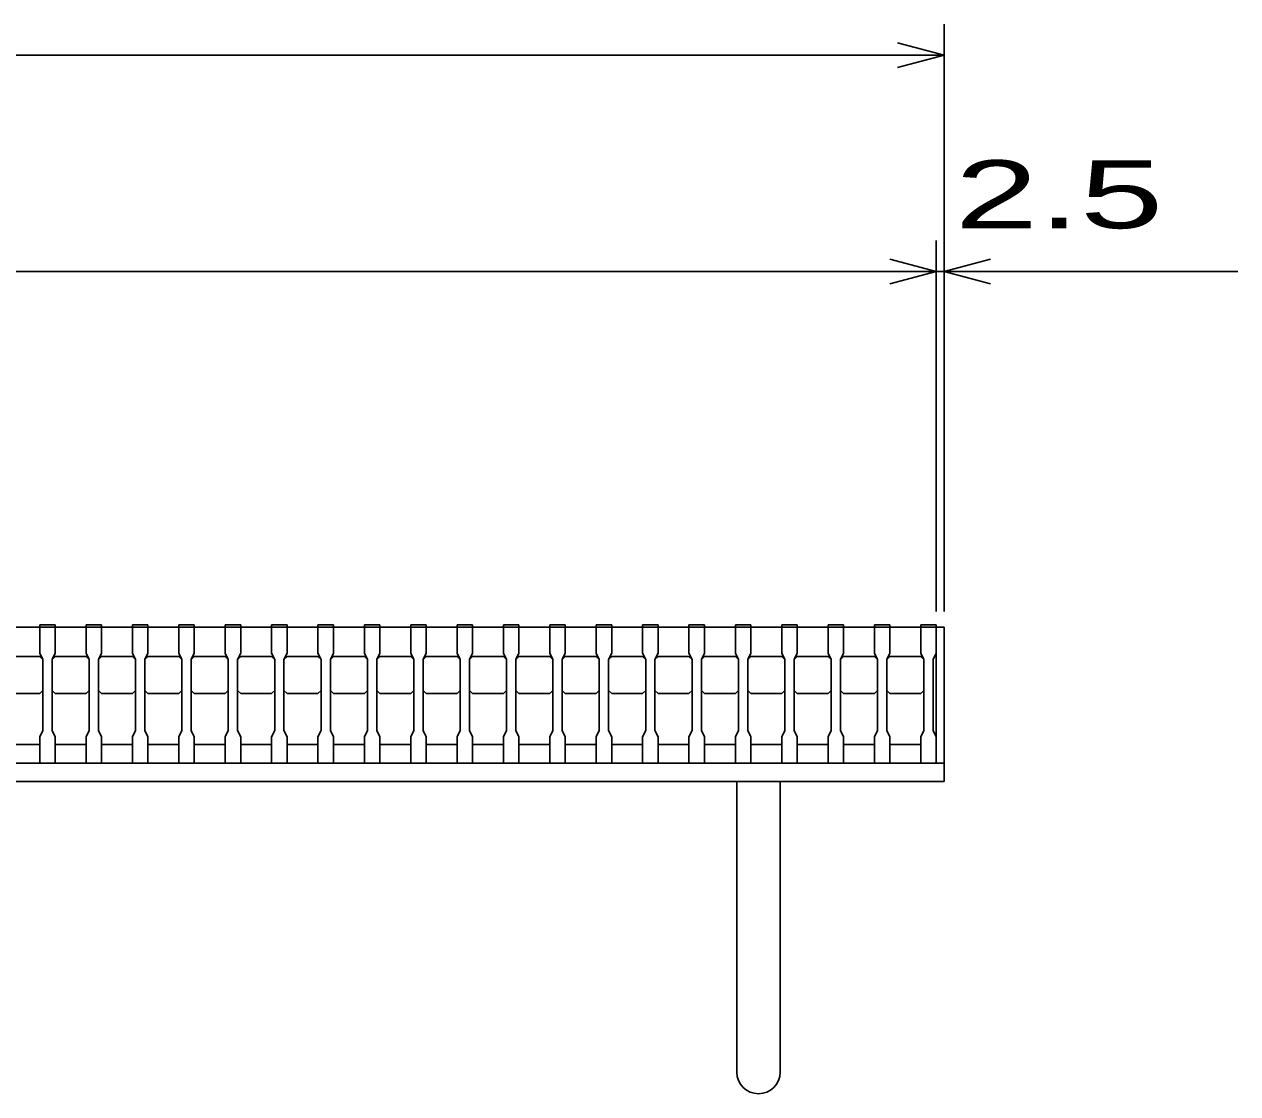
# Model space of a CAD drawing. Units: millimetres, scale not verified. Extents: x -1820 to 1731, y -1282 to 1054.
# Drawn here: x -719 to -326.5, y -763.5 to -417.5 of the extents above; entities that cross this region are included whole.
import ezdxf
from ezdxf.enums import TextEntityAlignment as Align

# ---------------------------------------------------------------- set-up
doc = ezdxf.new("R2010")
doc.units = ezdxf.units.MM
doc.header["$LTSCALE"] = 10
for name, color, linetype, lineweight in [('16', 3, 'Continuous', 25), ('19', 6, 'Continuous', 25), ('22', 4, 'Continuous', 25)]:
    doc.layers.add(name, color=color, linetype=linetype, lineweight=lineweight)
doc.styles.add('ベクトル', font='')
doc.styles.get('ベクトル').set_extended_font_data('ベクトル')

msp = doc.modelspace()

# ---------------------------------------------------------------- linework, layer by layer
at = {"layer": '16'}
for p, q in [((-714, -612.5), (-714, -611.8)), ((-714, -611.8), (-709, -611.8)), ((-709, -611.8), (-709, -612.5)), ((-699, -612.5), (-699, -611.8)), ((-699, -611.8), (-694, -611.8)), ((-694, -611.8), (-694, -612.5)), ((-684, -612.5), (-684, -611.8)), ((-684, -611.8), (-679, -611.8)), ((-679, -611.8), (-679, -612.5)), ((-669, -612.5), (-669, -611.8)), ((-669, -611.8), (-664, -611.8)), ((-664, -611.8), (-664, -612.5)), ((-654, -612.5), (-654, -611.8)), ((-654, -611.8), (-649, -611.8)), ((-649, -611.8), (-649, -612.5)), ((-639, -612.5), (-639, -611.8)), ((-639, -611.8), (-634, -611.8)), ((-634, -611.8), (-634, -612.5)), ((-624, -612.5), (-624, -611.8)), ((-624, -611.8), (-619, -611.8)), ((-619, -611.8), (-619, -612.5)), ((-609, -612.5), (-609, -611.8)), ((-609, -611.8), (-604, -611.8)), ((-604, -611.8), (-604, -612.5)), ((-594, -612.5), (-594, -611.8)), ((-594, -611.8), (-589, -611.8)), ((-589, -611.8), (-589, -612.5)), ((-579, -612.5), (-579, -611.8)), ((-579, -611.8), (-574, -611.8)), ((-574, -611.8), (-574, -612.5)), ((-564, -612.5), (-564, -611.8)), ((-564, -611.8), (-559, -611.8)), ((-559, -611.8), (-559, -612.5)), ((-549, -612.5), (-549, -611.8)), ((-549, -611.8), (-544, -611.8)), ((-544, -611.8), (-544, -612.5)), ((-534, -612.5), (-534, -611.8)), ((-534, -611.8), (-529, -611.8)), ((-529, -611.8), (-529, -612.5)), ((-519, -612.5), (-519, -611.8)), ((-519, -611.8), (-514, -611.8)), ((-514, -611.8), (-514, -612.5)), ((-504, -612.5), (-504, -611.8)), ((-504, -611.8), (-499, -611.8)), ((-499, -611.8), (-499, -612.5)), ((-489, -612.5), (-489, -611.8)), ((-489, -611.8), (-484, -611.8)), ((-484, -611.8), (-484, -612.5)), ((-474, -612.5), (-474, -611.8)), ((-474, -611.8), (-469, -611.8)), ((-469, -611.8), (-469, -612.5)), ((-459, -612.5), (-459, -611.8)), ((-459, -611.8), (-454, -611.8)), ((-454, -611.8), (-454, -612.5)), ((-444, -612.5), (-444, -611.8)), ((-444, -611.8), (-439, -611.8)), ((-439, -611.8), (-439, -612.5)), ((-429, -612.5), (-429, -611.8)), ((-429, -611.8), (-424, -611.8)), ((-424, -611.8), (-424, -612.5)), ((-1419, -612.5), (-424, -612.5)), ((-714, -612.5), (-714, -621)), ((-709, -612.5), (-714, -612.5)), ((-709, -621), (-709, -612.5)), ((-699, -612.5), (-699, -621)), ((-694, -612.5), (-699, -612.5)), ((-694, -621), (-694, -612.5)), ((-684, -612.5), (-684, -621)), ((-679, -612.5), (-684, -612.5)), ((-679, -621), (-679, -612.5)), ((-669, -612.5), (-669, -621)), ((-664, -612.5), (-669, -612.5)), ((-664, -621), (-664, -612.5)), ((-654, -612.5), (-654, -621)), ((-649, -612.5), (-654, -612.5)), ((-649, -621), (-649, -612.5)), ((-639, -612.5), (-639, -621)), ((-634, -612.5), (-639, -612.5)), ((-634, -621), (-634, -612.5)), ((-624, -612.5), (-624, -621)), ((-619, -612.5), (-624, -612.5)), ((-619, -621), (-619, -612.5)), ((-609, -612.5), (-609, -621)), ((-604, -612.5), (-609, -612.5)), ((-604, -621), (-604, -612.5)), ((-594, -612.5), (-594, -621)), ((-589, -612.5), (-594, -612.5)), ((-589, -621), (-589, -612.5)), ((-579, -612.5), (-579, -621)), ((-574, -612.5), (-579, -612.5)), ((-574, -621), (-574, -612.5)), ((-564, -612.5), (-564, -621)), ((-559, -612.5), (-564, -612.5)), ((-559, -621), (-559, -612.5)), ((-549, -612.5), (-549, -621)), ((-544, -612.5), (-549, -612.5)), ((-544, -621), (-544, -612.5)), ((-534, -612.5), (-534, -621)), ((-529, -612.5), (-534, -612.5)), ((-529, -621), (-529, -612.5)), ((-519, -612.5), (-519, -621)), ((-514, -612.5), (-519, -612.5)), ((-514, -621), (-514, -612.5)), ((-504, -612.5), (-504, -621)), ((-499, -612.5), (-504, -612.5)), ((-499, -621), (-499, -612.5)), ((-489, -612.5), (-489, -621)), ((-484, -612.5), (-489, -612.5)), ((-484, -621), (-484, -612.5)), ((-474, -612.5), (-474, -621)), ((-469, -612.5), (-474, -612.5)), ((-469, -621), (-469, -612.5)), ((-459, -612.5), (-459, -621)), ((-454, -612.5), (-459, -612.5)), ((-454, -621), (-454, -612.5)), ((-444, -612.5), (-444, -621)), ((-439, -612.5), (-444, -612.5)), ((-439, -621), (-439, -612.5)), ((-429, -612.5), (-429, -621)), ((-424, -612.5), (-429, -612.5)), ((-424, -621), (-424, -612.5)), ((-424, -650.5), (-424, -612.5)), ((-724, -622), (-714, -622)), ((-714, -621), (-713, -623)), ((-714, -622), (-713, -623)), ((-713, -623), (-713, -646)), ((-710, -623), (-709, -621)), ((-710, -623), (-709, -622)), ((-710, -646), (-710, -623)), ((-709, -622), (-699, -622)), ((-699, -621), (-698, -623)), ((-699, -622), (-698, -623)), ((-698, -623), (-698, -646)), ((-695, -623), (-694, -621)), ((-695, -623), (-694, -622)), ((-695, -646), (-695, -623)), ((-694, -622), (-684, -622)), ((-684, -621), (-683, -623)), ((-684, -622), (-683, -623)), ((-683, -623), (-683, -646)), ((-680, -623), (-679, -621)), ((-680, -623), (-679, -622)), ((-680, -646), (-680, -623)), ((-679, -622), (-669, -622)), ((-669, -621), (-668, -623)), ((-669, -622), (-668, -623)), ((-668, -623), (-668, -646)), ((-665, -623), (-664, -621)), ((-665, -623), (-664, -622)), ((-665, -646), (-665, -623)), ((-664, -622), (-654, -622)), ((-654, -621), (-653, -623)), ((-654, -622), (-653, -623)), ((-653, -623), (-653, -646)), ((-650, -623), (-649, -621)), ((-650, -623), (-649, -622)), ((-650, -646), (-650, -623)), ((-649, -622), (-639, -622)), ((-639, -621), (-638, -623)), ((-639, -622), (-638, -623)), ((-638, -623), (-638, -646)), ((-635, -623), (-634, -621)), ((-635, -623), (-634, -622)), ((-635, -646), (-635, -623)), ((-634, -622), (-624, -622)), ((-624, -621), (-623, -623)), ((-624, -622), (-623, -623)), ((-623, -623), (-623, -646)), ((-620, -623), (-619, -621)), ((-620, -623), (-619, -622)), ((-620, -646), (-620, -623)), ((-619, -622), (-609, -622)), ((-609, -621), (-608, -623)), ((-609, -622), (-608, -623)), ((-608, -623), (-608, -646)), ((-605, -623), (-604, -621)), ((-605, -623), (-604, -622)), ((-605, -646), (-605, -623)), ((-604, -622), (-594, -622)), ((-594, -621), (-593, -623)), ((-594, -622), (-593, -623)), ((-593, -623), (-593, -646)), ((-590, -623), (-589, -621)), ((-590, -623), (-589, -622)), ((-590, -646), (-590, -623)), ((-589, -622), (-579, -622)), ((-579, -621), (-578, -623)), ((-579, -622), (-578, -623)), ((-578, -623), (-578, -646)), ((-575, -623), (-574, -621)), ((-575, -623), (-574, -622)), ((-575, -646), (-575, -623)), ((-574, -622), (-564, -622)), ((-564, -621), (-563, -623)), ((-564, -622), (-563, -623)), ((-563, -623), (-563, -646)), ((-560, -623), (-559, -621)), ((-560, -623), (-559, -622)), ((-560, -646), (-560, -623)), ((-559, -622), (-549, -622)), ((-549, -621), (-548, -623)), ((-549, -622), (-548, -623)), ((-548, -623), (-548, -646)), ((-545, -623), (-544, -621)), ((-545, -623), (-544, -622)), ((-545, -646), (-545, -623)), ((-544, -622), (-534, -622)), ((-534, -621), (-533, -623)), ((-534, -622), (-533, -623)), ((-533, -623), (-533, -646)), ((-530, -623), (-529, -621)), ((-530, -623), (-529, -622)), ((-530, -646), (-530, -623)), ((-529, -622), (-519, -622)), ((-519, -621), (-518, -623)), ((-519, -622), (-518, -623)), ((-518, -623), (-518, -646)), ((-515, -623), (-514, -621)), ((-515, -623), (-514, -622)), ((-515, -646), (-515, -623)), ((-514, -622), (-504, -622)), ((-504, -621), (-503, -623)), ((-504, -622), (-503, -623)), ((-503, -623), (-503, -646)), ((-500, -623), (-499, -621)), ((-500, -623), (-499, -622)), ((-500, -646), (-500, -623)), ((-499, -622), (-489, -622)), ((-489, -621), (-488, -623)), ((-489, -622), (-488, -623)), ((-488, -623), (-488, -646)), ((-485, -623), (-484, -621)), ((-485, -623), (-484, -622)), ((-485, -646), (-485, -623)), ((-484, -622), (-474, -622)), ((-474, -621), (-473, -623)), ((-474, -622), (-473, -623)), ((-473, -623), (-473, -646)), ((-470, -623), (-469, -621)), ((-470, -623), (-469, -622)), ((-470, -646), (-470, -623)), ((-469, -622), (-459, -622)), ((-459, -621), (-458, -623)), ((-459, -622), (-458, -623)), ((-458, -623), (-458, -646)), ((-455, -623), (-454, -621)), ((-455, -623), (-454, -622)), ((-455, -646), (-455, -623)), ((-454, -622), (-444, -622)), ((-444, -621), (-443, -623)), ((-444, -622), (-443, -623)), ((-443, -623), (-443, -646)), ((-440, -623), (-439, -621)), ((-440, -623), (-439, -622)), ((-440, -646), (-440, -623)), ((-439, -622), (-429, -622)), ((-429, -621), (-428, -623)), ((-429, -622), (-428, -623)), ((-428, -623), (-428, -646)), ((-425, -623), (-424, -621)), ((-425, -646), (-425, -623)), ((-714, -634), (-724, -634)), ((-713, -633), (-714, -634)), ((-709, -634), (-710, -633)), ((-699, -634), (-709, -634)), ((-698, -633), (-699, -634)), ((-694, -634), (-695, -633)), ((-684, -634), (-694, -634)), ((-683, -633), (-684, -634)), ((-679, -634), (-680, -633)), ((-669, -634), (-679, -634)), ((-668, -633), (-669, -634)), ((-664, -634), (-665, -633)), ((-654, -634), (-664, -634)), ((-653, -633), (-654, -634)), ((-649, -634), (-650, -633)), ((-639, -634), (-649, -634)), ((-638, -633), (-639, -634)), ((-634, -634), (-635, -633)), ((-624, -634), (-634, -634)), ((-623, -633), (-624, -634)), ((-619, -634), (-620, -633)), ((-609, -634), (-619, -634)), ((-608, -633), (-609, -634)), ((-604, -634), (-605, -633)), ((-594, -634), (-604, -634)), ((-593, -633), (-594, -634)), ((-589, -634), (-590, -633)), ((-579, -634), (-589, -634)), ((-578, -633), (-579, -634)), ((-574, -634), (-575, -633)), ((-564, -634), (-574, -634)), ((-563, -633), (-564, -634)), ((-559, -634), (-560, -633)), ((-549, -634), (-559, -634)), ((-548, -633), (-549, -634)), ((-544, -634), (-545, -633)), ((-534, -634), (-544, -634)), ((-533, -633), (-534, -634)), ((-529, -634), (-530, -633)), ((-519, -634), (-529, -634)), ((-518, -633), (-519, -634)), ((-514, -634), (-515, -633)), ((-504, -634), (-514, -634)), ((-503, -633), (-504, -634)), ((-499, -634), (-500, -633)), ((-489, -634), (-499, -634)), ((-488, -633), (-489, -634)), ((-484, -634), (-485, -633)), ((-474, -634), (-484, -634)), ((-473, -633), (-474, -634)), ((-469, -634), (-470, -633)), ((-459, -634), (-469, -634)), ((-458, -633), (-459, -634)), ((-454, -634), (-455, -633)), ((-444, -634), (-454, -634)), ((-443, -633), (-444, -634)), ((-439, -634), (-440, -633)), ((-429, -634), (-439, -634)), ((-428, -633), (-429, -634)), ((-713, -646), (-714, -648)), ((-709, -648), (-710, -646)), ((-698, -646), (-699, -648)), ((-694, -648), (-695, -646)), ((-683, -646), (-684, -648)), ((-679, -648), (-680, -646)), ((-668, -646), (-669, -648)), ((-664, -648), (-665, -646)), ((-653, -646), (-654, -648)), ((-649, -648), (-650, -646)), ((-638, -646), (-639, -648)), ((-634, -648), (-635, -646)), ((-623, -646), (-624, -648)), ((-619, -648), (-620, -646)), ((-608, -646), (-609, -648)), ((-604, -648), (-605, -646)), ((-593, -646), (-594, -648)), ((-589, -648), (-590, -646)), ((-578, -646), (-579, -648)), ((-574, -648), (-575, -646)), ((-563, -646), (-564, -648)), ((-559, -648), (-560, -646)), ((-548, -646), (-549, -648)), ((-544, -648), (-545, -646)), ((-533, -646), (-534, -648)), ((-529, -648), (-530, -646)), ((-518, -646), (-519, -648)), ((-514, -648), (-515, -646)), ((-503, -646), (-504, -648)), ((-499, -648), (-500, -646)), ((-488, -646), (-489, -648)), ((-484, -648), (-485, -646)), ((-473, -646), (-474, -648)), ((-469, -648), (-470, -646)), ((-458, -646), (-459, -648)), ((-454, -648), (-455, -646)), ((-443, -646), (-444, -648)), ((-439, -648), (-440, -646)), ((-428, -646), (-429, -648)), ((-424, -648), (-425, -646)), ((-724, -650.5), (-714, -650.5)), ((-714, -648), (-714, -656.5)), ((-709, -656.5), (-709, -648)), ((-709, -650.5), (-699, -650.5)), ((-699, -648), (-699, -656.5)), ((-694, -656.5), (-694, -648)), ((-694, -650.5), (-684, -650.5)), ((-684, -648), (-684, -656.5)), ((-679, -656.5), (-679, -648)), ((-679, -650.5), (-669, -650.5)), ((-669, -648), (-669, -656.5)), ((-664, -656.5), (-664, -648)), ((-664, -650.5), (-654, -650.5)), ((-654, -648), (-654, -656.5)), ((-649, -656.5), (-649, -648)), ((-649, -650.5), (-639, -650.5)), ((-639, -648), (-639, -656.5)), ((-634, -656.5), (-634, -648)), ((-634, -650.5), (-624, -650.5)), ((-624, -648), (-624, -656.5)), ((-619, -656.5), (-619, -648)), ((-619, -650.5), (-609, -650.5)), ((-609, -648), (-609, -656.5)), ((-604, -656.5), (-604, -648)), ((-604, -650.5), (-594, -650.5)), ((-594, -648), (-594, -656.5)), ((-589, -656.5), (-589, -648)), ((-589, -650.5), (-579, -650.5)), ((-579, -648), (-579, -656.5)), ((-574, -656.5), (-574, -648)), ((-574, -650.5), (-564, -650.5)), ((-564, -648), (-564, -656.5)), ((-559, -656.5), (-559, -648)), ((-559, -650.5), (-549, -650.5)), ((-549, -648), (-549, -656.5)), ((-544, -656.5), (-544, -648)), ((-544, -650.5), (-534, -650.5)), ((-534, -648), (-534, -656.5)), ((-529, -656.5), (-529, -648)), ((-529, -650.5), (-519, -650.5)), ((-519, -648), (-519, -656.5)), ((-514, -656.5), (-514, -648)), ((-514, -650.5), (-504, -650.5)), ((-504, -648), (-504, -656.5)), ((-499, -656.5), (-499, -648)), ((-499, -650.5), (-489, -650.5)), ((-489, -648), (-489, -656.5)), ((-484, -656.5), (-484, -648)), ((-484, -650.5), (-474, -650.5)), ((-474, -648), (-474, -656.5)), ((-469, -656.5), (-469, -648)), ((-469, -650.5), (-459, -650.5)), ((-459, -648), (-459, -656.5)), ((-454, -656.5), (-454, -648)), ((-454, -650.5), (-444, -650.5)), ((-444, -648), (-444, -656.5)), ((-439, -656.5), (-439, -648)), ((-439, -650.5), (-429, -650.5)), ((-429, -648), (-429, -656.5)), ((-424, -656.5), (-424, -648)), ((-714, -656.5), (-709, -656.5)), ((-699, -656.5), (-694, -656.5)), ((-684, -656.5), (-679, -656.5)), ((-669, -656.5), (-664, -656.5)), ((-654, -656.5), (-649, -656.5)), ((-639, -656.5), (-634, -656.5)), ((-624, -656.5), (-619, -656.5)), ((-609, -656.5), (-604, -656.5)), ((-594, -656.5), (-589, -656.5)), ((-579, -656.5), (-574, -656.5)), ((-564, -656.5), (-559, -656.5)), ((-549, -656.5), (-544, -656.5)), ((-534, -656.5), (-529, -656.5)), ((-519, -656.5), (-514, -656.5)), ((-504, -656.5), (-499, -656.5)), ((-489, -656.5), (-484, -656.5)), ((-474, -656.5), (-469, -656.5)), ((-459, -656.5), (-454, -656.5)), ((-444, -656.5), (-439, -656.5)), ((-429, -656.5), (-424, -656.5))]:
    msp.add_line(p, q, dxfattribs=at)
at = {"layer": '19'}
for p, q in [((-424, -612.5), (-421.5, -612.5)), ((-421.5, -612.5), (-421.5, -656.5)), ((-1421.5, -656.5), (-421.5, -656.5)), ((-421.5, -656.5), (-421.5, -662.5)), ((-421.5, -662.5), (-1421.5, -662.5)), ((-488.5, -662.5), (-488.5, -756.5)), ((-474.5, -756.5), (-474.5, -662.5))]:
    msp.add_line(p, q, dxfattribs=at)
msp.add_arc((-481.5, -756.5), 7, 180, 0, dxfattribs=at)
at = {"layer": '22'}
for p, q in [((-421.5, -607.5), (-421.5, -417.5)), ((-421.5, -427.5), (-436.5, -423.5)), ((-1421.5, -427.5), (-421.5, -427.5)), ((-436.5, -431.5), (-421.5, -427.5)), ((-424, -607.5), (-424, -487.5)), ((-421.5, -607.5), (-421.5, -487.5)), ((-424, -497.5), (-439, -493.5)), ((-421.5, -497.5), (-406.5, -493.5)), ((-1419, -497.5), (-424, -497.5)), ((-439, -501.5), (-424, -497.5)), ((-424, -497.5), (-421.5, -497.5)), ((-406.5, -501.5), (-421.5, -497.5)), ((-421.5, -497.5), (-326.5, -497.5))]:
    msp.add_line(p, q, dxfattribs=at)

# ---------------------------------------------------------------- texts
at = {"layer": '22', "color": 2, "style": 'ベクトル', "width": 1.65}
msp.add_text(' 2.5 ', height=21.99, dxfattribs=at).set_placement((-431.5, -472.5), align=Align.MIDDLE_LEFT)

doc.saveas('drawing.dxf')
